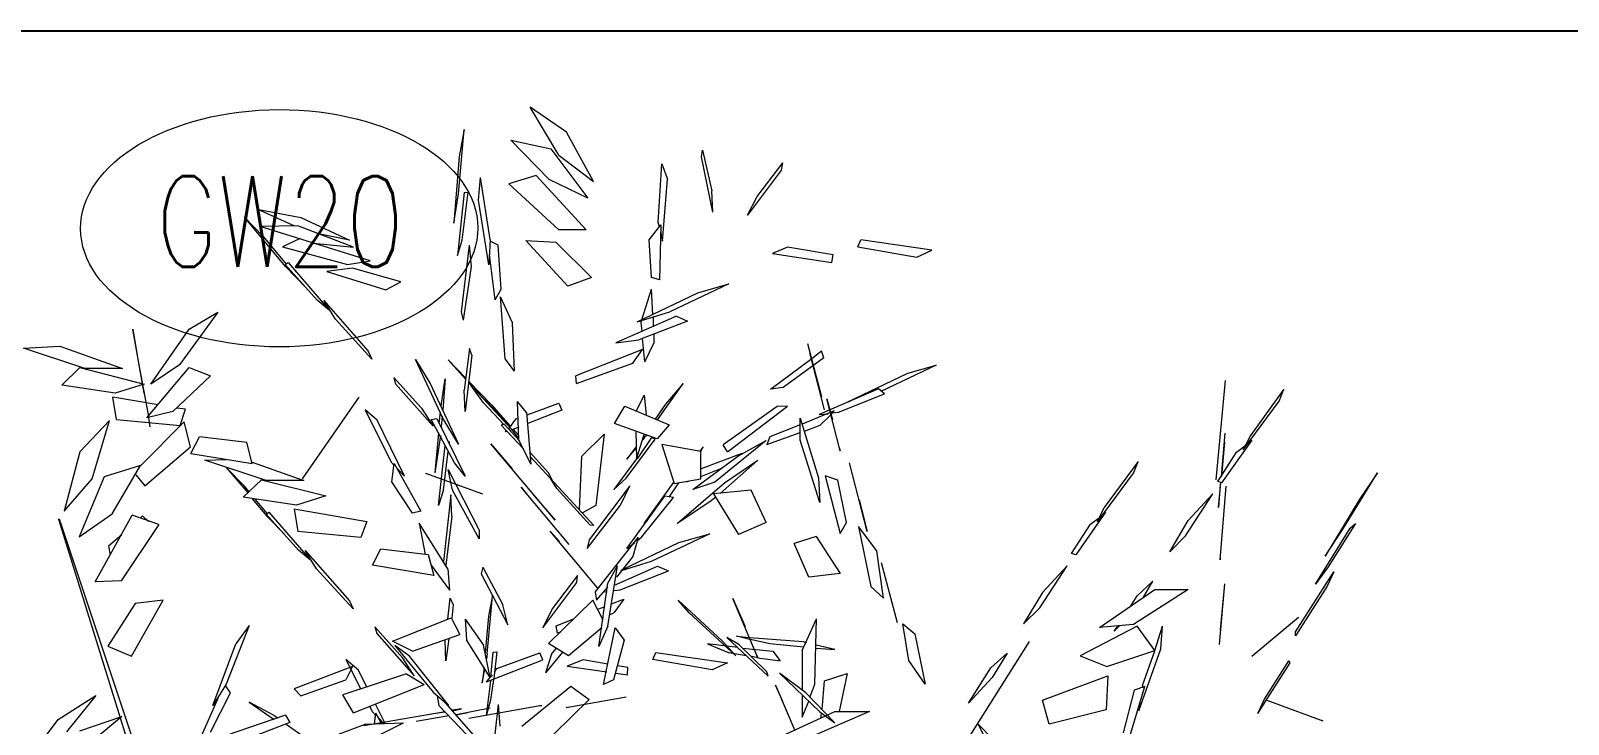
# Model space of a CAD drawing. Header units: metres. Extents: x 42 to 199, y -121 to 268.
# Drawn here: x 94.715 to 96.341, y -69.891 to -69.158 of the extents above; entities that cross this region are included whole.
import ezdxf
from ezdxf.enums import TextEntityAlignment as Align

# ---------------------------------------------------------------- set-up
doc = ezdxf.new("R2010")
doc.units = ezdxf.units.M
doc.header["$LTSCALE"] = 0.3
doc.layers.get('0').update_dxf_attribs({"color": 8})
for name, color, linetype, lineweight in [('A-DOOR TAGS', 8, 'Continuous', 9), ('A-Hatch', 8, 'Continuous', 9), ('A-LANDSCAPE', 8, 'Continuous', 5), ('DA HOUSE ARCH LAYOUT', 8, 'Continuous', 9)]:
    doc.layers.add(name, color=color, linetype=linetype, lineweight=lineweight)
doc.layers.add('A-ELEVATION 3', color=8, linetype='Continuous')
doc.styles.add('RomanS-Narrow', font='romans.shx', dxfattribs={"width": 0.75})

# ---------------------------------------------------------------- blocks, each defined once
blk = doc.blocks.new('FK_R_BLR_FINAL FLOOR PLANS_24.09.2020$0$Door Legend-flat-46')
at = {"color": 8, "linetype": 'ByBlock'}
blk.add_ellipse((-0.0021, 0.106), major_axis=(0.21, 0.0004), ratio=0.597277, start_param=-3.141592653589793, end_param=3.141592653589793, dxfattribs=at)
blk = doc.blocks.new('02PTRX29')
at = {"color": 8, "linetype": 'Continuous', "transparency": 33554572}
for p, q in [((-0.04801, 0.46542), (-0.03662, 0.47326)), ((-0.04554, 0.45821), (-0.03662, 0.47326)), ((-0.05636, 0.44998), (-0.04801, 0.46542)), ((-0.03055, 0.46289), (-0.04308, 0.46023)), ((-0.04251, 0.45062), (-0.03055, 0.46289)), ((-0.01423, 0.44619), (-0.01594, 0.4663)), ((-0.01594, 0.4663), (-0.01442, 0.45783)), ((-0.09374, 0.44037), (-0.09014, 0.4577)), ((-0.09052, 0.45985), (-0.09336, 0.44707)), ((-0.09014, 0.4577), (-0.09052, 0.45985)), ((-0.04554, 0.45821), (-0.05636, 0.44998)), ((-0.04308, 0.46023), (-0.05465, 0.4448)), ((-0.01442, 0.45783), (-0.01271, 0.43695)), ((-0.11518, 0.45365), (-0.11556, 0.4558)), ((-0.10759, 0.4453), (-0.11556, 0.4558)), ((-0.11518, 0.45365), (-0.10456, 0.43948)), ((-0.0778, 0.45555), (-0.07951, 0.45074)), ((-0.07666, 0.43721), (-0.0778, 0.45555)), ((-0.07799, 0.43139), (-0.07951, 0.45074)), ((-0.05465, 0.4448), (-0.04251, 0.45062)), ((-0.03852, 0.45188), (-0.05408, 0.43493)), ((-0.04554, 0.43493), (-0.02998, 0.44923)), ((-0.03852, 0.45188), (-0.02998, 0.44923)), ((-0.0241, 0.43189), (-0.02106, 0.45125)), ((-0.02049, 0.44416), (-0.02106, 0.45125)), ((-0.10456, 0.43948), (-0.10759, 0.4453)), ((-0.09374, 0.44037), (-0.09336, 0.44707)), ((-0.02372, 0.42392), (-0.02049, 0.44416)), ((-0.01594, 0.44657), (-0.01727, 0.4467)), ((-0.01537, 0.43164), (-0.01727, 0.4467)), ((-0.01594, 0.44657), (-0.01385, 0.42683)), ((-0.01271, 0.43695), (-0.01423, 0.44619)), ((0.03511, 0.43873), (0.01992, 0.43164)), ((0.04877, 0.44138), (0.03511, 0.43873)), ((0.037, 0.43607), (0.04877, 0.44138)), ((0.03985, 0.42342), (0.05275, 0.43885)), ((0.04687, 0.43278), (0.05275, 0.43885)), ((-0.07742, 0.43404), (-0.07799, 0.43139)), ((-0.07382, 0.43177), (-0.07742, 0.43645)), ((-0.07742, 0.43645), (-0.07704, 0.41924)), ((-0.07704, 0.43582), (-0.07666, 0.43721)), ((-0.05408, 0.43493), (-0.04554, 0.43493)), ((0.01347, 0.42519), (0.04782, 0.43594)), ((0.0186, 0.42949), (0.03605, 0.43619)), ((0.01992, 0.43164), (0.0296, 0.43366)), ((0.03605, 0.43619), (0.04782, 0.43594)), ((0.04687, 0.43278), (0.03966, 0.42418)), ((-0.16224, 0.42848), (-0.14004, 0.43177)), ((-0.1575, 0.42633), (-0.16224, 0.42848)), ((-0.13909, 0.42962), (-0.1575, 0.42633)), ((-0.13909, 0.42962), (-0.14004, 0.43177)), ((-0.13131, 0.42709), (-0.11708, 0.42949)), ((-0.11708, 0.42949), (-0.11234, 0.42747)), ((-0.07458, 0.42), (-0.07382, 0.43177)), ((-0.04459, 0.43101), (-0.05579, 0.42)), ((-0.04839, 0.41722), (-0.0353, 0.43151)), ((-0.0353, 0.43151), (-0.04459, 0.43101)), ((-0.02752, 0.41633), (-0.02657, 0.43012)), ((-0.02657, 0.43012), (-0.0241, 0.43139)), ((-0.0241, 0.43189), (-0.02372, 0.42392)), ((-0.01822, 0.42342), (-0.01765, 0.43012)), ((-0.01518, 0.40925), (-0.01765, 0.43012)), ((-0.01385, 0.42683), (-0.01537, 0.43164)), ((0.03112, 0.43076), (0.0186, 0.42949)), ((0.0408, 0.42962), (0.02049, 0.42405)), ((0.0353, 0.43215), (0.0408, 0.42962)), ((-0.13093, 0.42468), (-0.13131, 0.42709)), ((-0.11234, 0.42747), (-0.13093, 0.42468)), ((-0.02562, 0.41304), (-0.02391, 0.42721)), ((-0.01575, 0.40659), (-0.01822, 0.42342)), ((0.02049, 0.42405), (0.01347, 0.42519)), ((0.03909, 0.42468), (0.02619, 0.40963)), ((0.02998, 0.41292), (0.04004, 0.42405)), ((0.03359, 0.41684), (0.03985, 0.42342)), ((0.04004, 0.42405), (0.03909, 0.42468)), ((0.03966, 0.42418), (0.04004, 0.42405)), ((-0.07704, 0.41924), (-0.07458, 0.42)), ((-0.05579, 0.42), (-0.04839, 0.41722)), ((0.0038, 0.41861), (0.01898, 0.42291)), ((0.00854, 0.41608), (0.0038, 0.41861)), ((0.02695, 0.4219), (0.00854, 0.41608)), ((0.01898, 0.42291), (0.02695, 0.4219)), ((-0.089, 0.41519), (-0.09868, 0.41798)), ((-0.09868, 0.41798), (-0.08027, 0.40925)), ((-0.07002, 0.40609), (-0.089, 0.41519)), ((-0.07496, 0.40836), (-0.07458, 0.41633)), ((-0.07154, 0.40672), (-0.07458, 0.41633)), ((-0.03112, 0.40583), (-0.02733, 0.41393)), ((-0.02884, 0.39457), (-0.02733, 0.41393)), ((-0.02562, 0.41304), (-0.02752, 0.41633)), ((-0.07002, 0.40609), (-0.08027, 0.40925)), ((-0.01575, 0.40659), (-0.01518, 0.40925)), ((0.02789, 0.41279), (0.01404, 0.39698)), ((0.02429, 0.40697), (0.02789, 0.41279)), ((0.02619, 0.40963), (0.02998, 0.41292)), ((0.07002, 0.40381), (0.0611, 0.40912)), ((0.0611, 0.40912), (0.07306, 0.39268)), ((-0.08236, 0.40786), (-0.08577, 0.40634)), ((-0.08577, 0.40634), (-0.07059, 0.40052)), ((-0.08236, 0.40786), (-0.06338, 0.39951)), ((-0.07514, 0.40457), (-0.07514, 0.4076)), ((-0.07116, 0.40596), (-0.07154, 0.40305)), ((-0.07135, 0.40647), (-0.07116, 0.40596)), ((-0.03169, 0.39065), (-0.03112, 0.40583)), ((0.0129, 0.39445), (0.02429, 0.40697)), ((-0.12334, 0.39938), (-0.12771, 0.38268)), ((-0.07533, 0.39963), (-0.07533, 0.40229)), ((-0.07249, 0.39356), (-0.07533, 0.39963)), ((-0.07249, 0.39356), (-0.07173, 0.4009)), ((-0.06338, 0.39951), (-0.07059, 0.40052)), ((0.08198, 0.3866), (0.07002, 0.40381)), ((0.08406, 0.38382), (0.08767, 0.40381)), ((0.08767, 0.40381), (0.08596, 0.39382)), ((-0.12866, 0.37863), (-0.1241, 0.39647)), ((-0.12847, 0.39483), (-0.12771, 0.3971)), ((-0.12847, 0.39483), (-0.11575, 0.38559)), ((-0.12467, 0.3947), (-0.12771, 0.3971)), ((-0.11177, 0.38509), (-0.12467, 0.3947)), ((-0.07173, 0.39748), (-0.05086, 0.38926)), ((-0.06869, 0.39318), (-0.07173, 0.39748)), ((-0.03169, 0.39065), (-0.02884, 0.39457)), ((-0.01841, 0.39571), (-0.01765, 0.39774)), ((-0.01841, 0.39571), (-0.01632, 0.37813)), ((-0.01765, 0.39774), (-0.01594, 0.38471)), ((-0.0093, 0.37598), (-0.00076, 0.39432)), ((-0.00076, 0.39432), (-0.00531, 0.38686)), ((0.01404, 0.39698), (0.0129, 0.39445)), ((0.11044, 0.3985), (0.0909, 0.39154)), ((0.10266, 0.39154), (0.12183, 0.39786)), ((0.12183, 0.39786), (0.11044, 0.3985)), ((-0.16357, 0.39255), (-0.14649, 0.38445)), ((-0.15465, 0.39002), (-0.16357, 0.39255)), ((-0.13568, 0.38104), (-0.15465, 0.39002)), ((-0.05105, 0.38686), (-0.06869, 0.39318)), ((-0.01651, 0.3885), (-0.01101, 0.39419)), ((-0.01651, 0.38812), (-0.01101, 0.39419)), ((0.07002, 0.39179), (0.06338, 0.38926)), ((0.0833, 0.3761), (0.07002, 0.39179)), ((0.07306, 0.39268), (0.08198, 0.3866)), ((0.08596, 0.39382), (0.08274, 0.37648)), ((0.10418, 0.39179), (0.08406, 0.3866)), ((0.0909, 0.39154), (0.10266, 0.39154)), ((0.10987, 0.38635), (0.10418, 0.39179)), ((-0.27231, 0.38509), (-0.26187, 0.37054)), ((-0.27079, 0.38129), (-0.27231, 0.38509)), ((-0.2539, 0.38774), (-0.25105, 0.35675)), ((-0.14744, 0.38357), (-0.14555, 0.38521)), ((-0.14555, 0.38521), (-0.12695, 0.37712)), ((-0.11575, 0.38559), (-0.11177, 0.38509)), ((-0.08444, 0.38686), (-0.07894, 0.38041)), ((-0.07647, 0.37547), (-0.08444, 0.38686)), ((-0.05105, 0.38686), (-0.05086, 0.38926)), ((-0.03074, 0.37256), (-0.01803, 0.38635)), ((-0.01746, 0.38749), (-0.02448, 0.38015)), ((-0.02201, 0.38079), (-0.01803, 0.38635)), ((-0.01841, 0.3861), (-0.01746, 0.38698)), ((-0.01746, 0.38698), (-0.01746, 0.38749)), ((-0.01632, 0.37813), (-0.01594, 0.38471)), ((-0.00531, 0.38686), (-0.01423, 0.36788)), ((-0.01006, 0.38825), (-0.0093, 0.37863)), ((-0.00873, 0.3799), (-0.01006, 0.38825)), ((-0.00626, 0.37345), (0.0055, 0.38673)), ((-0.00266, 0.37914), (0.00607, 0.38875)), ((0.00607, 0.38875), (0.0055, 0.38673)), ((0.06338, 0.38926), (0.07514, 0.37813)), ((0.08406, 0.3866), (0.09317, 0.38382)), ((0.09317, 0.38382), (0.10987, 0.38635)), ((-0.25959, 0.36611), (-0.27079, 0.38129)), ((-0.13302, 0.37788), (-0.14744, 0.38357)), ((-0.13568, 0.38104), (-0.13663, 0.38129)), ((-0.13359, 0.36573), (-0.12942, 0.38205)), ((-0.12942, 0.38205), (-0.13112, 0.37547)), ((-0.07894, 0.38041), (-0.07571, 0.37572)), ((-0.0723, 0.38319), (-0.07287, 0.37699)), ((-0.06983, 0.37825), (-0.0723, 0.38319)), ((-0.04554, 0.38066), (-0.04649, 0.37851)), ((-0.03567, 0.37699), (-0.04554, 0.38066)), ((-0.03549, 0.37775), (-0.03264, 0.38116)), ((-0.03302, 0.36927), (-0.03264, 0.38116)), ((-0.03036, 0.37345), (-0.01992, 0.38433)), ((-0.02448, 0.38015), (-0.03036, 0.37345)), ((-0.02846, 0.37395), (-0.02201, 0.38079)), ((0.03454, 0.357), (0.01689, 0.38256)), ((0.0797, 0.38015), (0.09393, 0.38256)), ((0.09279, 0.3756), (0.09393, 0.38256)), ((-0.13112, 0.37762), (-0.13302, 0.37788)), ((-0.13074, 0.37712), (-0.13169, 0.37825)), ((-0.13169, 0.37825), (-0.12164, 0.37408)), ((-0.13074, 0.37712), (-0.12733, 0.37383)), ((-0.12695, 0.37712), (-0.1298, 0.37737)), ((-0.12107, 0.37598), (-0.12676, 0.35738)), ((-0.12107, 0.36915), (-0.12107, 0.37598)), ((-0.0983, 0.36548), (-0.11708, 0.37977)), ((-0.11708, 0.37977), (-0.11386, 0.37965)), ((-0.11386, 0.37965), (-0.09697, 0.36763)), ((-0.06623, 0.37977), (-0.08008, 0.37395)), ((-0.063, 0.37433), (-0.06623, 0.37977)), ((-0.04649, 0.37851), (-0.03586, 0.37433)), ((-0.03549, 0.37775), (-0.03681, 0.36156)), ((-0.03283, 0.37598), (-0.03207, 0.37572)), ((-0.03207, 0.37572), (-0.02979, 0.37269)), ((-0.0074, 0.37585), (-0.01632, 0.35789)), ((-0.01423, 0.36788), (-0.0093, 0.37598)), ((-0.0129, 0.36206), (-0.00569, 0.3756)), ((-0.00911, 0.37661), (-0.00873, 0.37332)), ((-0.00816, 0.37433), (-0.00854, 0.37788)), ((-0.00569, 0.3756), (-0.0074, 0.37585)), ((-0.00266, 0.37914), (-0.00626, 0.37345)), ((0.00266, 0.35789), (0.0112, 0.37535)), ((0.01499, 0.37863), (0.00683, 0.36219)), ((0.0112, 0.37535), (0.01499, 0.37863)), ((0.07116, 0.37876), (0.07382, 0.37914)), ((0.07287, 0.3737), (0.07116, 0.37876)), ((0.09279, 0.3756), (0.07287, 0.3737)), ((0.07514, 0.37813), (0.0833, 0.3761)), ((0.08274, 0.3761), (0.08236, 0.37332)), ((0.08274, 0.37648), (0.08274, 0.3761)), ((0.10038, 0.357), (0.09488, 0.37522)), ((0.09488, 0.37522), (0.10418, 0.36548)), ((-0.26187, 0.37054), (-0.25959, 0.36611)), ((-0.25276, 0.35776), (-0.2539, 0.3713)), ((-0.1224, 0.37193), (-0.12733, 0.37383)), ((-0.12107, 0.37395), (-0.11158, 0.37016)), ((-0.11063, 0.36775), (-0.12107, 0.37155)), ((-0.08008, 0.37395), (-0.07628, 0.36953)), ((-0.07628, 0.36953), (-0.063, 0.37433)), ((-0.07268, 0.37041), (-0.07306, 0.37066)), ((-0.07192, 0.36927), (-0.07268, 0.37041)), ((-0.06983, 0.36333), (-0.0723, 0.37092)), ((-0.06964, 0.37193), (-0.06983, 0.36333)), ((-0.05977, 0.37104), (-0.05275, 0.36409)), ((-0.05977, 0.37104), (-0.05712, 0.34865)), ((-0.03454, 0.36636), (-0.02752, 0.37383)), ((-0.0334, 0.36877), (-0.02846, 0.37408)), ((-0.03302, 0.37319), (-0.03036, 0.37218)), ((-0.03302, 0.36965), (-0.03093, 0.37231)), ((-0.03283, 0.37079), (-0.03131, 0.37256)), ((-0.02941, 0.3718), (-0.02884, 0.37168)), ((-0.02922, 0.37206), (-0.02884, 0.37168)), ((-0.02846, 0.37408), (-0.02752, 0.37383)), ((-0.00854, 0.37054), (-0.00683, 0.3589)), ((-0.00797, 0.37142), (-0.00683, 0.3589)), ((0.06964, 0.367), (0.07154, 0.37484)), ((0.07154, 0.37484), (0.0852, 0.36105)), ((-0.2613, 0.36826), (-0.26225, 0.36915)), ((-0.26225, 0.36915), (-0.25276, 0.35574)), ((-0.2575, 0.36535), (-0.26054, 0.36763)), ((-0.25371, 0.36851), (-0.25276, 0.35789)), ((-0.13321, 0.36687), (-0.13359, 0.36573)), ((-0.12714, 0.34966), (-0.12107, 0.36915)), ((-0.11158, 0.37016), (-0.11063, 0.36775)), ((-0.10152, 0.36409), (-0.11044, 0.36902)), ((-0.11044, 0.36902), (-0.09431, 0.35599)), ((-0.0983, 0.36548), (-0.09697, 0.36763)), ((-0.09071, 0.367), (-0.08957, 0.3656)), ((-0.08995, 0.3656), (-0.09071, 0.367)), ((-0.08995, 0.3656), (-0.0778, 0.36775)), ((-0.08995, 0.357), (-0.08995, 0.3656)), ((-0.0778, 0.36775), (-0.0816, 0.35561)), ((-0.07571, 0.3694), (-0.07458, 0.36991)), ((-0.06661, 0.35725), (-0.07571, 0.3694)), ((-0.07458, 0.36991), (-0.07002, 0.36333)), ((-0.06983, 0.36725), (-0.0668, 0.3632)), ((-0.0668, 0.3632), (-0.06983, 0.36674)), ((-0.0444, 0.3441), (-0.02429, 0.36801)), ((-0.03681, 0.36156), (-0.03302, 0.36927)), ((-0.02429, 0.36801), (-0.03093, 0.36016)), ((-0.01139, 0.36788), (-0.01139, 0.36864)), ((-0.01139, 0.36864), (-0.01101, 0.36851)), ((-0.00949, 0.35359), (-0.01101, 0.3656)), ((-0.00797, 0.34865), (-0.01006, 0.3675)), ((0.05029, 0.36181), (0.05199, 0.36839)), ((0.05199, 0.36839), (0.0668, 0.37016)), ((0.06945, 0.36497), (0.0668, 0.37016)), ((0.08387, 0.35485), (0.06964, 0.367)), ((0.10418, 0.36548), (0.10911, 0.34688)), ((-0.25162, 0.35624), (-0.2575, 0.36535)), ((-0.22676, 0.36244), (-0.21614, 0.34802)), ((-0.22525, 0.35877), (-0.22676, 0.36244)), ((-0.14194, 0.34056), (-0.13644, 0.36206)), ((-0.09735, 0.35574), (-0.10778, 0.36282)), ((-0.10778, 0.36282), (-0.09602, 0.35245)), ((-0.09014, 0.36029), (-0.10285, 0.3651)), ((-0.10285, 0.3651), (-0.10285, 0.36472)), ((-0.08748, 0.35371), (-0.10152, 0.36409)), ((-0.07002, 0.36333), (-0.06983, 0.36333)), ((-0.06983, 0.36333), (-0.06281, 0.35371)), ((-0.05655, 0.34245), (-0.03662, 0.36396)), ((-0.05199, 0.34739), (-0.05275, 0.36409)), ((-0.04232, 0.3589), (-0.03662, 0.36522)), ((-0.01632, 0.35789), (-0.0129, 0.36206)), ((0.00588, 0.36181), (-0.00247, 0.34688)), ((0.00588, 0.36118), (0.00683, 0.36219)), ((0.00664, 0.35612), (0.00588, 0.36181)), ((0.05029, 0.36219), (0.03416, 0.3565)), ((0.04592, 0.3565), (0.06509, 0.36282)), ((0.06945, 0.36497), (0.05029, 0.36181)), ((0.06509, 0.36282), (0.05845, 0.36307)), ((0.09412, 0.34612), (0.0852, 0.36118)), ((0.0852, 0.36118), (0.09659, 0.35763)), ((-0.2909, 0.34157), (-0.30153, 0.3589)), ((-0.30153, 0.3589), (-0.29603, 0.3508)), ((-0.25276, 0.35574), (-0.25162, 0.35624)), ((-0.25257, 0.35586), (-0.25238, 0.3551)), ((-0.21405, 0.34359), (-0.22525, 0.35877)), ((-0.13549, 0.34334), (-0.13283, 0.35662)), ((-0.12885, 0.35801), (-0.13359, 0.33992)), ((-0.13283, 0.35662), (-0.12885, 0.35801)), ((-0.12676, 0.35738), (-0.12714, 0.34966)), ((-0.08995, 0.35776), (-0.09678, 0.36042)), ((-0.09431, 0.35599), (-0.08748, 0.35371)), ((-0.09014, 0.36029), (-0.08995, 0.36004)), ((-0.08995, 0.36004), (-0.09014, 0.36029)), ((-0.0816, 0.35561), (-0.08995, 0.357)), ((-0.08558, 0.35612), (-0.08634, 0.35637)), ((-0.0723, 0.34309), (-0.0816, 0.35612)), ((-0.06281, 0.35371), (-0.06661, 0.35725)), ((-0.04497, 0.35397), (-0.04308, 0.357)), ((-0.04364, 0.3565), (-0.04232, 0.3589)), ((-0.02182, 0.35219), (-0.00398, 0.35865)), ((-0.01101, 0.35991), (-0.02068, 0.34094)), ((-0.01233, 0.35346), (-0.01101, 0.35991)), ((-0.00398, 0.35865), (-0.00417, 0.35865)), ((0.00019, 0.34625), (0.00664, 0.35612)), ((0.00493, 0.36029), (0.00266, 0.35789)), ((0.04744, 0.35675), (0.02733, 0.35169)), ((0.03416, 0.3565), (0.04592, 0.3565)), ((0.05313, 0.35131), (0.04744, 0.35675)), ((0.05845, 0.36054), (0.05161, 0.35257)), ((0.05275, 0.35472), (0.05845, 0.36054)), ((0.08672, 0.35827), (0.08387, 0.35485)), ((0.09659, 0.35763), (0.10437, 0.33891)), ((0.10911, 0.34688), (0.10038, 0.357)), ((-0.25238, 0.3317), (-0.25428, 0.35472)), ((-0.25181, 0.34802), (-0.25257, 0.35574)), ((-0.25238, 0.3551), (-0.25181, 0.34802)), ((-0.24232, 0.34397), (-0.2501, 0.35232)), ((-0.24156, 0.33916), (-0.2501, 0.35232)), ((-0.11044, 0.34334), (-0.1057, 0.35346)), ((-0.1057, 0.35346), (-0.09393, 0.35232)), ((-0.09393, 0.35232), (-0.10171, 0.33967)), ((-0.08255, 0.34309), (-0.09735, 0.35574)), ((-0.09469, 0.35131), (-0.09279, 0.34979)), ((-0.08008, 0.35131), (-0.08311, 0.35574)), ((-0.08141, 0.35118), (-0.07875, 0.35156)), ((-0.07154, 0.33891), (-0.08141, 0.35118)), ((-0.0668, 0.33524), (-0.07875, 0.35156)), ((-0.06774, 0.35485), (-0.05503, 0.3379)), ((-0.0649, 0.34878), (-0.06774, 0.35485)), ((-0.05541, 0.34258), (-0.04497, 0.35397)), ((-0.04877, 0.33651), (-0.03378, 0.35447)), ((-0.03738, 0.35232), (-0.0444, 0.3441)), ((-0.03378, 0.35447), (-0.03549, 0.35232)), ((-0.02068, 0.33828), (-0.01233, 0.35346)), ((-0.01214, 0.34536), (-0.01177, 0.35207)), ((-0.01177, 0.35207), (-0.00949, 0.33119)), ((-0.00949, 0.35359), (-0.00797, 0.34865)), ((0.02733, 0.35169), (0.03643, 0.34878)), ((0.03643, 0.34878), (0.05313, 0.35131)), ((0.05124, 0.35295), (0.05275, 0.35472)), ((-0.29603, 0.3508), (-0.28521, 0.33284)), ((-0.21652, 0.34663), (-0.20722, 0.33322)), ((-0.21614, 0.34612), (-0.21652, 0.34663)), ((-0.21405, 0.34359), (-0.21614, 0.34802)), ((-0.13947, 0.35042), (-0.14194, 0.34056)), ((-0.09279, 0.34979), (-0.08255, 0.34309)), ((-0.05446, 0.33524), (-0.0649, 0.34878)), ((-0.05712, 0.34865), (-0.05294, 0.34638)), ((-0.05199, 0.34638), (-0.0518, 0.346)), ((-0.00247, 0.34688), (0.00019, 0.34625)), ((0.03719, 0.34764), (0.01442, 0.34372)), ((0.04516, 0.34663), (0.03207, 0.33157)), ((0.03719, 0.34764), (0.03605, 0.34056)), ((0.04592, 0.346), (0.04516, 0.34663)), ((0.04554, 0.34612), (0.04934, 0.35068)), ((0.05029, 0.3508), (0.04573, 0.34536)), ((-0.29299, 0.34157), (-0.2947, 0.34309)), ((-0.2947, 0.34309), (-0.28616, 0.32955)), ((-0.28217, 0.32411), (-0.29299, 0.34157)), ((-0.28521, 0.33284), (-0.2909, 0.34157)), ((-0.23663, 0.33423), (-0.24232, 0.34397)), ((-0.21177, 0.34283), (-0.215, 0.34524)), ((-0.20589, 0.33372), (-0.21177, 0.34283)), ((-0.14498, 0.33448), (-0.13928, 0.34207)), ((-0.13928, 0.34207), (-0.14308, 0.32335)), ((-0.13359, 0.33992), (-0.13549, 0.34334)), ((-0.11044, 0.34334), (-0.10171, 0.33967)), ((-0.0723, 0.34309), (-0.07344, 0.3441)), ((-0.05655, 0.34245), (-0.05541, 0.34258)), ((-0.05218, 0.34612), (-0.0518, 0.346)), ((-0.01214, 0.34536), (-0.01025, 0.33006)), ((-0.01082, 0.32892), (-0.0019, 0.34321)), ((-0.0019, 0.34321), (-0.0038, 0.33335)), ((0.01442, 0.34372), (0.01632, 0.33866)), ((0.03586, 0.33474), (0.04592, 0.346)), ((0.04042, 0.33992), (0.04573, 0.34536)), ((0.04592, 0.346), (0.04554, 0.34612)), ((0.11063, 0.34448), (0.05826, 0.18698)), ((0.05996, 0.18065), (0.11082, 0.34435)), ((0.07951, 0.34271), (0.08786, 0.34562)), ((0.07951, 0.34271), (0.09127, 0.32512)), ((0.08463, 0.34549), (0.08274, 0.34372)), ((0.08463, 0.34549), (0.08539, 0.34473)), ((0.09943, 0.32487), (0.08786, 0.34562)), ((0.10437, 0.33891), (0.09412, 0.34612)), ((0.11082, 0.34435), (0.11082, 0.34448)), ((-0.24156, 0.33916), (-0.23663, 0.33423)), ((-0.126, 0.33904), (-0.13359, 0.3274)), ((-0.126, 0.33904), (-0.11917, 0.33676)), ((-0.12372, 0.32626), (-0.11917, 0.33676)), ((-0.08311, 0.33714), (-0.09279, 0.3398)), ((-0.09279, 0.3398), (-0.07439, 0.33119)), ((-0.06528, 0.32854), (-0.08311, 0.33714)), ((-0.07021, 0.33777), (-0.07154, 0.33891)), ((-0.05693, 0.32158), (-0.0704, 0.33866)), ((-0.0704, 0.33866), (-0.06869, 0.33271)), ((-0.0668, 0.33524), (-0.06926, 0.33701)), ((-0.05769, 0.32297), (-0.04289, 0.34068)), ((-0.05503, 0.3379), (-0.05446, 0.33524)), ((-0.04289, 0.34068), (-0.04573, 0.33739)), ((-0.02068, 0.34094), (-0.02068, 0.33828)), ((0.01632, 0.33866), (0.03605, 0.34056)), ((0.09108, 0.33954), (0.09526, 0.336)), ((-0.25238, 0.33221), (-0.25238, 0.3317)), ((-0.20722, 0.33322), (-0.20589, 0.33372)), ((-0.14706, 0.31968), (-0.14498, 0.33448)), ((-0.06869, 0.33271), (-0.06357, 0.32626)), ((-0.00474, 0.33335), (-0.00645, 0.32677)), ((0.01006, 0.33512), (-0.00474, 0.33335)), ((0.01271, 0.33006), (0.01006, 0.33512)), ((0.03378, 0.33461), (0.01992, 0.31892)), ((0.03017, 0.32892), (0.03378, 0.33461)), ((0.03207, 0.33157), (0.03586, 0.33474)), ((0.09526, 0.336), (0.09469, 0.33322)), ((-0.27591, 0.30918), (-0.28787, 0.32791)), ((-0.28787, 0.32791), (-0.28578, 0.32348)), ((-0.28616, 0.32955), (-0.28217, 0.32411)), ((-0.20456, 0.3298), (-0.19678, 0.32145)), ((-0.19602, 0.31665), (-0.20456, 0.3298)), ((-0.15143, 0.31197), (-0.14649, 0.33081)), ((-0.13359, 0.3274), (-0.12372, 0.32626)), ((-0.07647, 0.32968), (-0.07989, 0.32828)), ((-0.06471, 0.32234), (-0.07989, 0.32828)), ((-0.063, 0.32373), (-0.07647, 0.32968)), ((-0.07439, 0.33119), (-0.06509, 0.32828)), ((-0.06509, 0.32828), (-0.06528, 0.32854)), ((-0.06091, 0.32436), (-0.06395, 0.3298)), ((-0.06091, 0.31095), (-0.06395, 0.3298)), ((-0.02125, 0.32727), (-0.0296, 0.31133)), ((-0.02182, 0.32942), (-0.02808, 0.31766)), ((-0.02182, 0.32942), (-0.02125, 0.32727)), ((-0.00569, 0.33006), (-0.01139, 0.32221)), ((-0.01082, 0.32892), (-0.01139, 0.32221)), ((-0.00645, 0.32677), (0.01271, 0.33006)), ((0.01879, 0.31639), (0.03017, 0.32892)), ((-0.28578, 0.32348), (-0.27591, 0.30792)), ((-0.25371, 0.32424), (-0.252, 0.30526)), ((-0.25371, 0.32424), (-0.25371, 0.32411)), ((-0.25371, 0.32411), (-0.25238, 0.30981)), ((-0.23189, 0.32247), (-0.24232, 0.32247)), ((-0.24232, 0.32247), (-0.22525, 0.31146)), ((-0.21462, 0.31057), (-0.23189, 0.32247)), ((-0.22638, 0.32044), (-0.23132, 0.325)), ((-0.22828, 0.31981), (-0.23132, 0.325)), ((-0.14308, 0.32335), (-0.14706, 0.31968)), ((-0.06281, 0.32209), (-0.06471, 0.32234)), ((-0.05807, 0.30463), (-0.06091, 0.32436)), ((-0.05731, 0.31905), (-0.06091, 0.3231)), ((-0.06034, 0.32259), (-0.06072, 0.32272)), ((-0.05769, 0.32297), (-0.05731, 0.32335)), ((-0.05142, 0.32677), (-0.04346, 0.31639)), ((-0.05124, 0.32462), (-0.05142, 0.32677)), ((-0.04061, 0.31045), (-0.05124, 0.32462)), ((0.09127, 0.32512), (0.09943, 0.32487)), ((-0.2243, 0.31715), (-0.22638, 0.32044)), ((-0.19678, 0.32145), (-0.1909, 0.31171)), ((-0.10778, 0.30109), (-0.1, 0.31956)), ((-0.1, 0.31956), (-0.1038, 0.31083)), ((-0.08293, 0.31905), (-0.09659, 0.3064)), ((-0.08634, 0.31513), (-0.08293, 0.31905)), ((-0.06205, 0.31791), (-0.06585, 0.31943)), ((-0.06585, 0.31943), (-0.06281, 0.31513)), ((-0.06072, 0.32171), (-0.05958, 0.32158)), ((-0.05939, 0.31285), (-0.05617, 0.31905)), ((-0.05693, 0.32158), (-0.05731, 0.31905)), ((-0.04232, 0.30551), (-0.05617, 0.31905)), ((-0.0296, 0.31133), (-0.02808, 0.31766)), ((-0.02486, 0.32031), (-0.02486, 0.32057)), ((-0.02486, 0.32057), (-0.02353, 0.31412)), ((-0.02315, 0.30235), (-0.02486, 0.32031)), ((-0.01158, 0.31968), (-0.01252, 0.31766)), ((-0.01252, 0.31766), (-0.01214, 0.31348)), ((-0.01082, 0.3131), (-0.01158, 0.31968)), ((0.01992, 0.31892), (0.01879, 0.31639)), ((0.08805, 0.30159), (0.07818, 0.31905)), ((0.07818, 0.31905), (0.08691, 0.31804)), ((0.08691, 0.31804), (0.09545, 0.30475)), ((-0.27686, 0.31374), (-0.27667, 0.31361)), ((-0.26225, 0.30159), (-0.27686, 0.31374)), ((-0.1909, 0.31171), (-0.19602, 0.31665)), ((-0.12164, 0.30336), (-0.12619, 0.31323)), ((-0.12562, 0.29286), (-0.12619, 0.31323)), ((-0.10095, 0.30172), (-0.08634, 0.31513)), ((-0.06167, 0.31462), (-0.06281, 0.31513)), ((-0.05996, 0.31703), (-0.05769, 0.31614)), ((-0.05902, 0.31361), (-0.05958, 0.31386)), ((-0.04478, 0.31108), (-0.05029, 0.31323)), ((-0.04346, 0.31639), (-0.04061, 0.31045)), ((-0.02353, 0.31412), (-0.02258, 0.3026)), ((-0.01632, 0.3131), (-0.02201, 0.30501)), ((-0.01632, 0.3131), (-0.0167, 0.30665)), ((-0.01195, 0.31361), (-0.01461, 0.3083)), ((0.00645, 0.30627), (-0.01195, 0.31361)), ((-0.27591, 0.30792), (-0.27591, 0.30918)), ((-0.23189, 0.30336), (-0.23435, 0.31095)), ((-0.23378, 0.30387), (-0.23435, 0.31095)), ((-0.23189, 0.30336), (-0.22638, 0.31095)), ((-0.22638, 0.31095), (-0.20855, 0.30172)), ((-0.22525, 0.31146), (-0.21462, 0.31057)), ((-0.22088, 0.31108), (-0.21917, 0.30944)), ((-0.21917, 0.30944), (-0.22031, 0.31095)), ((-0.15693, 0.30855), (-0.16016, 0.29286)), ((-0.15314, 0.31171), (-0.15693, 0.30855)), ((-0.15503, 0.3002), (-0.15314, 0.31171)), ((-0.10532, 0.30678), (-0.10114, 0.30779)), ((-0.10114, 0.30779), (-0.10513, 0.30741)), ((-0.06319, 0.31045), (-0.06604, 0.30653)), ((-0.05958, 0.29274), (-0.06319, 0.31045)), ((-0.06091, 0.31095), (-0.05807, 0.30463)), ((-0.05902, 0.31045), (-0.04858, 0.30172)), ((-0.04611, 0.30906), (-0.04516, 0.3088)), ((-0.04516, 0.3088), (-0.04478, 0.31108)), ((0.00019, 0.30311), (-0.01461, 0.3083)), ((0.01139, 0.30868), (-0.00038, 0.29539)), ((0.00323, 0.30096), (0.01195, 0.3107)), ((0.01195, 0.3107), (0.01139, 0.30868)), ((0.05124, 0.31121), (0.05845, 0.29286)), ((0.05124, 0.31121), (0.05541, 0.30539)), ((-0.22695, 0.28451), (-0.23378, 0.30387)), ((-0.2169, 0.2983), (-0.23189, 0.30336)), ((-0.22809, 0.29236), (-0.23189, 0.30324)), ((-0.19261, 0.30615), (-0.1446, 0.22999)), ((-0.13188, 0.30362), (-0.126, 0.30501)), ((-0.126, 0.30412), (-0.13188, 0.30362)), ((-0.12202, 0.30615), (-0.12296, 0.30589)), ((-0.12221, 0.30438), (-0.11158, 0.30539)), ((-0.10532, 0.30741), (-0.12202, 0.30615)), ((-0.12164, 0.30336), (-0.12164, 0.29084)), ((-0.11253, 0.30311), (-0.1148, 0.30007)), ((-0.10304, 0.30412), (-0.11253, 0.30311)), ((-0.11158, 0.30539), (-0.10551, 0.30678)), ((-0.09811, 0.30741), (-0.11101, 0.29527)), ((-0.11063, 0.29666), (-0.1019, 0.30526)), ((-0.1057, 0.30589), (-0.10778, 0.30109)), ((-0.10551, 0.30678), (-0.10532, 0.30678)), ((-0.10513, 0.30741), (-0.10532, 0.30741)), ((-0.1019, 0.30526), (-0.09811, 0.30741)), ((-0.10152, 0.30425), (-0.09203, 0.30539)), ((-0.09659, 0.3064), (-0.10095, 0.30172)), ((-0.09203, 0.30539), (-0.09886, 0.3026)), ((-0.06604, 0.30653), (-0.06262, 0.29413)), ((-0.04858, 0.30172), (-0.04232, 0.30551)), ((-0.04327, 0.30222), (-0.04478, 0.304)), ((-0.02619, 0.30298), (-0.02524, 0.29463)), ((-0.02505, 0.30286), (-0.02619, 0.30298)), ((-0.0241, 0.29489), (-0.0167, 0.30665)), ((-0.0241, 0.29489), (-0.02201, 0.30501)), ((-0.0112, 0.30703), (-0.01025, 0.30007)), ((-0.01025, 0.30007), (-0.01006, 0.30653)), ((0.00569, 0.30488), (-0.00626, 0.29033)), ((0.00019, 0.30311), (0.00645, 0.30627)), ((0.00114, 0.30159), (0.00569, 0.30488)), ((0.06262, 0.28616), (0.05541, 0.30539)), ((0.09545, 0.30475), (0.08805, 0.30159)), ((-0.2742, 0.29944), (-0.27382, 0.30007)), ((-0.26415, 0.28363), (-0.2742, 0.29944)), ((-0.26623, 0.28818), (-0.27382, 0.30007)), ((-0.20855, 0.30172), (-0.2169, 0.2983)), ((-0.18578, 0.30248), (-0.18103, 0.29489)), ((-0.18065, 0.29792), (-0.18578, 0.30248)), ((-0.16016, 0.29286), (-0.15503, 0.3002)), ((-0.10778, 0.30109), (-0.1148, 0.30007)), ((-0.10778, 0.30109), (-0.10589, 0.30147)), ((-0.10418, 0.30172), (-0.09886, 0.3026)), ((-0.0759, 0.30273), (-0.0983, 0.29944)), ((-0.0983, 0.29944), (-0.09355, 0.29729)), ((-0.09355, 0.29729), (-0.07496, 0.30058)), ((-0.07496, 0.30058), (-0.0759, 0.30273)), ((-0.06718, 0.29805), (-0.06395, 0.29856)), ((-0.06091, 0.29906), (-0.05313, 0.30045)), ((-0.0482, 0.29843), (-0.06053, 0.29666)), ((-0.05313, 0.30045), (-0.0482, 0.29843)), ((-0.04668, 0.30286), (-0.04137, 0.29641)), ((-0.04327, 0.30222), (-0.04137, 0.29641)), ((-0.04061, 0.30045), (-0.03966, 0.3026)), ((-0.02296, 0.2935), (-0.04061, 0.30045)), ((-0.02619, 0.29767), (-0.03966, 0.3026)), ((-0.02429, 0.29514), (-0.02505, 0.30286)), ((-0.02315, 0.30235), (-0.02296, 0.30071)), ((-0.0112, 0.28616), (0.00114, 0.30159)), ((-0.00038, 0.29539), (0.00323, 0.30096)), ((0.02106, 0.30058), (0.01632, 0.29122)), ((0.01708, 0.29716), (0.02106, 0.30058)), ((0.01898, 0.2983), (0.03719, 0.29134)), ((0.01898, 0.2983), (0.02106, 0.29413)), ((-0.21728, 0.29539), (-0.21671, 0.28477)), ((-0.19678, 0.2878), (-0.21728, 0.29539)), ((-0.18103, 0.29489), (-0.17363, 0.28692)), ((-0.17363, 0.28692), (-0.18065, 0.29792)), ((-0.13568, 0.29615), (-0.13321, 0.28426)), ((-0.12866, 0.29387), (-0.13568, 0.29615)), ((-0.1279, 0.28489), (-0.12866, 0.29387)), ((-0.11462, 0.29628), (-0.12714, 0.28413)), ((-0.12277, 0.29008), (-0.11462, 0.29628)), ((-0.11101, 0.29527), (-0.11063, 0.29666)), ((-0.06699, 0.29577), (-0.06718, 0.29805)), ((-0.06338, 0.29628), (-0.06699, 0.29577)), ((-0.06262, 0.29413), (-0.05958, 0.29274)), ((-0.02543, 0.29653), (-0.02619, 0.29767)), ((-0.02429, 0.28793), (-0.02524, 0.29425)), ((-0.02486, 0.29565), (-0.0241, 0.29489)), ((-0.0241, 0.29489), (-0.02429, 0.29514)), ((-0.02296, 0.283), (-0.02429, 0.29387)), ((-0.02296, 0.2935), (-0.0241, 0.29489)), ((-0.02163, 0.29324), (-0.02239, 0.29754)), ((-0.0222, 0.29805), (-0.02163, 0.29324)), ((0.00209, 0.29603), (-0.00342, 0.29274)), ((0.00209, 0.29603), (0.02201, 0.28945)), ((0.01442, 0.29185), (0.01708, 0.29716)), ((0.03511, 0.28919), (0.02106, 0.29413)), ((-0.22335, 0.27401), (-0.22885, 0.2921)), ((-0.22885, 0.2921), (-0.22543, 0.29097)), ((-0.22809, 0.29236), (-0.22809, 0.29172)), ((-0.22543, 0.29097), (-0.22202, 0.27756)), ((-0.13188, 0.28072), (-0.12277, 0.29008)), ((-0.1241, 0.28869), (-0.12562, 0.29286)), ((-0.12164, 0.28945), (-0.12164, 0.28249)), ((-0.11329, 0.29248), (-0.11936, 0.27831)), ((-0.11556, 0.28742), (-0.11329, 0.29248)), ((-0.04782, 0.28553), (-0.06661, 0.28881)), ((-0.04934, 0.29223), (-0.05503, 0.28806)), ((-0.03397, 0.27971), (-0.04934, 0.29223)), ((-0.00626, 0.29033), (-0.0112, 0.28616)), ((-0.00816, 0.28603), (-0.00759, 0.28932)), ((0.0186, 0.28388), (-0.00342, 0.29274)), ((0.0186, 0.28388), (0.02201, 0.28945)), ((0.03719, 0.29134), (0.03511, 0.28919)), ((0.05712, 0.29008), (0.05864, 0.29236)), ((0.06338, 0.27781), (0.05712, 0.29008)), ((0.05845, 0.29286), (0.06262, 0.28616)), ((0.11101, 0.28173), (0.09924, 0.28932)), ((0.09924, 0.28932), (0.10835, 0.27794)), ((-0.26699, 0.2878), (-0.28445, 0.28135)), ((-0.26415, 0.28363), (-0.26623, 0.28818)), ((-0.22695, 0.28451), (-0.22733, 0.28704)), ((-0.21671, 0.28477), (-0.19887, 0.28034)), ((-0.19887, 0.28034), (-0.19678, 0.2878)), ((-0.13188, 0.28426), (-0.1427, 0.28426)), ((-0.1427, 0.28426), (-0.12391, 0.27616)), ((-0.11272, 0.27541), (-0.13188, 0.28426)), ((-0.12714, 0.28413), (-0.13188, 0.28072)), ((-0.12752, 0.28211), (-0.12771, 0.28375)), ((-0.12164, 0.28249), (-0.12372, 0.28755)), ((-0.05503, 0.28806), (-0.03852, 0.27174)), ((-0.04801, 0.28553), (-0.04782, 0.28553)), ((-0.04023, 0.28616), (-0.01746, 0.28211)), ((-0.03966, 0.28603), (-0.04023, 0.28616)), ((-0.02657, 0.28641), (-0.02714, 0.27971)), ((-0.02657, 0.28641), (-0.02467, 0.26933)), ((-0.02296, 0.283), (-0.02429, 0.28793)), ((-0.0241, 0.28527), (-0.01347, 0.28325)), ((-0.01879, 0.27705), (-0.01025, 0.28692)), ((-0.01347, 0.28325), (-0.01708, 0.28401)), ((-0.00816, 0.28603), (-0.0167, 0.27705)), ((-0.01518, 0.28515), (-0.01233, 0.28464)), ((-0.01233, 0.28451), (-0.01518, 0.28515)), ((-0.01233, 0.28464), (-0.01233, 0.28451)), ((-0.01006, 0.28413), (0.01537, 0.27983)), ((-0.00455, 0.28337), (-0.00987, 0.28413)), ((0.00873, 0.28047), (0.01177, 0.28654)), ((0.01177, 0.28375), (0.00987, 0.28047)), ((0.01271, 0.28413), (0.01177, 0.28312)), ((0.01177, 0.28375), (0.01214, 0.28034)), ((0.01271, 0.28413), (0.01347, 0.28578)), ((0.04346, 0.283), (0.05124, 0.28717)), ((0.05124, 0.28717), (0.04346, 0.28173)), ((0.0611, 0.28831), (0.06661, 0.27578)), ((-0.28445, 0.28135), (-0.28426, 0.28148)), ((-0.18559, 0.26313), (-0.17667, 0.28034)), ((-0.17667, 0.28034), (-0.18141, 0.27553)), ((-0.0112, 0.28287), (-0.00095, 0.2811)), ((0.0148, 0.28034), (0.00304, 0.28072)), ((0.02125, 0.27161), (0.00304, 0.28072)), ((0.01082, 0.28224), (0.00911, 0.28047)), ((0.0148, 0.28034), (0.03112, 0.27414)), ((0.03966, 0.28034), (0.02638, 0.27098)), ((0.03985, 0.28312), (0.03852, 0.28084)), ((0.03852, 0.28084), (0.06015, 0.2725)), ((0.03985, 0.28312), (0.05845, 0.2768)), ((0.04346, 0.283), (0.04232, 0.28224)), ((0.09108, 0.28274), (0.10342, 0.27237)), ((0.10418, 0.27819), (0.09108, 0.28274)), ((0.09108, 0.28262), (0.09127, 0.28249)), ((0.11955, 0.27034), (0.11101, 0.28173))]:
    blk.add_line(p, q, dxfattribs=at)
blk = doc.blocks.new('DA HOUSE ARCH LAYOUT')
at = {"layer": 'A-Hatch', "transparency": 33554534}
h = blk.add_hatch(dxfattribs=at)
h.set_pattern_fill('ANSI34', color=8, scale=0.05, angle=135)
h.set_pattern_definition([(180, (143.66595, 80.5253), (-8e-16, -0.9525), []), (180, (143.5072, 80.684), (-8e-16, -0.9525), []), (180, (143.34845, 80.8428), (-8e-16, -0.9525), []), (180, (143.1897, 81.0015), (-8e-16, -0.9525), [])])
h.paths.add_polyline_path([(-4.77, -11.6999), (19.35, -11.7), (19.35, -23.43), (32.0283, -23.43), (32.2446, -21.83), (30.3908, -21.83), (30.3908, -21.93), (29.9908, -21.93), (29.9906, -14.136), (29.9906, -15.135, -0.255571), (30.2109, -14.7322), (30.2208, -12.5299), (29.9908, -12.5299), (29.9908, -5.7602, -0.509998), (30.5975, -5.2899, 0.131852), (31.3505, -5.5096, 0.414214), (32.6508, -4.2093, 0.414214), (31.3505, -2.909, 0.124697), (30.7314, -3.0659, -0.546787), (29.9908, -2.7299), (29.9908, 0.6871), (32.0248, 0.6871), (32.0248, 1.9651), (19.7004, 1.9651, -0.764694), (19.2402, 2.1101), (16.7403, 2.1102), (16.74, -8.5299), (-0.255, -8.5299), (-0.255, -11.6998)])
at = {"layer": 'A-ELEVATION 3', "color": 8}
blk.add_lwpolyline([(-4.26, -8.5302), (-0.28, -8.5302), (-0.28, -8.25), (-4.26, -8.25)], close=True, dxfattribs=at)
at = {"layer": 'A-DOOR TAGS', "color": 8}
ref = blk.add_blockref('FK_R_BLR_FINAL FLOOR PLANS_24.09.2020$0$Door Legend-flat-46', (-2.166, -8.8449), dxfattribs=at)
ref.add_attrib('D1', 'GW20', dxfattribs={"layer": '0', "height": 0.096, "style": 'RomanS-Narrow', "width": 0.75}).set_placement((-2.1671, -8.7318, 0), align=Align.MIDDLE)
at = {"layer": 'A-LANDSCAPE', "color": 8, "lineweight": 35, "transparency": 33554457, "xscale": -3.382107883518385, "yscale": 3.382107883518384, "zscale": 3.382107883518385, "rotation": 359.9999999999996}
blk.add_blockref('02PTRX29', (-2.0265, -10.2114), dxfattribs=at)

msp = doc.modelspace()

# ---------------------------------------------------------------- block references
at = {"layer": 'DA HOUSE ARCH LAYOUT'}
msp.add_blockref('DA HOUSE ARCH LAYOUT', (97.1462, -60.628), dxfattribs=at)

doc.saveas('drawing.dxf')
